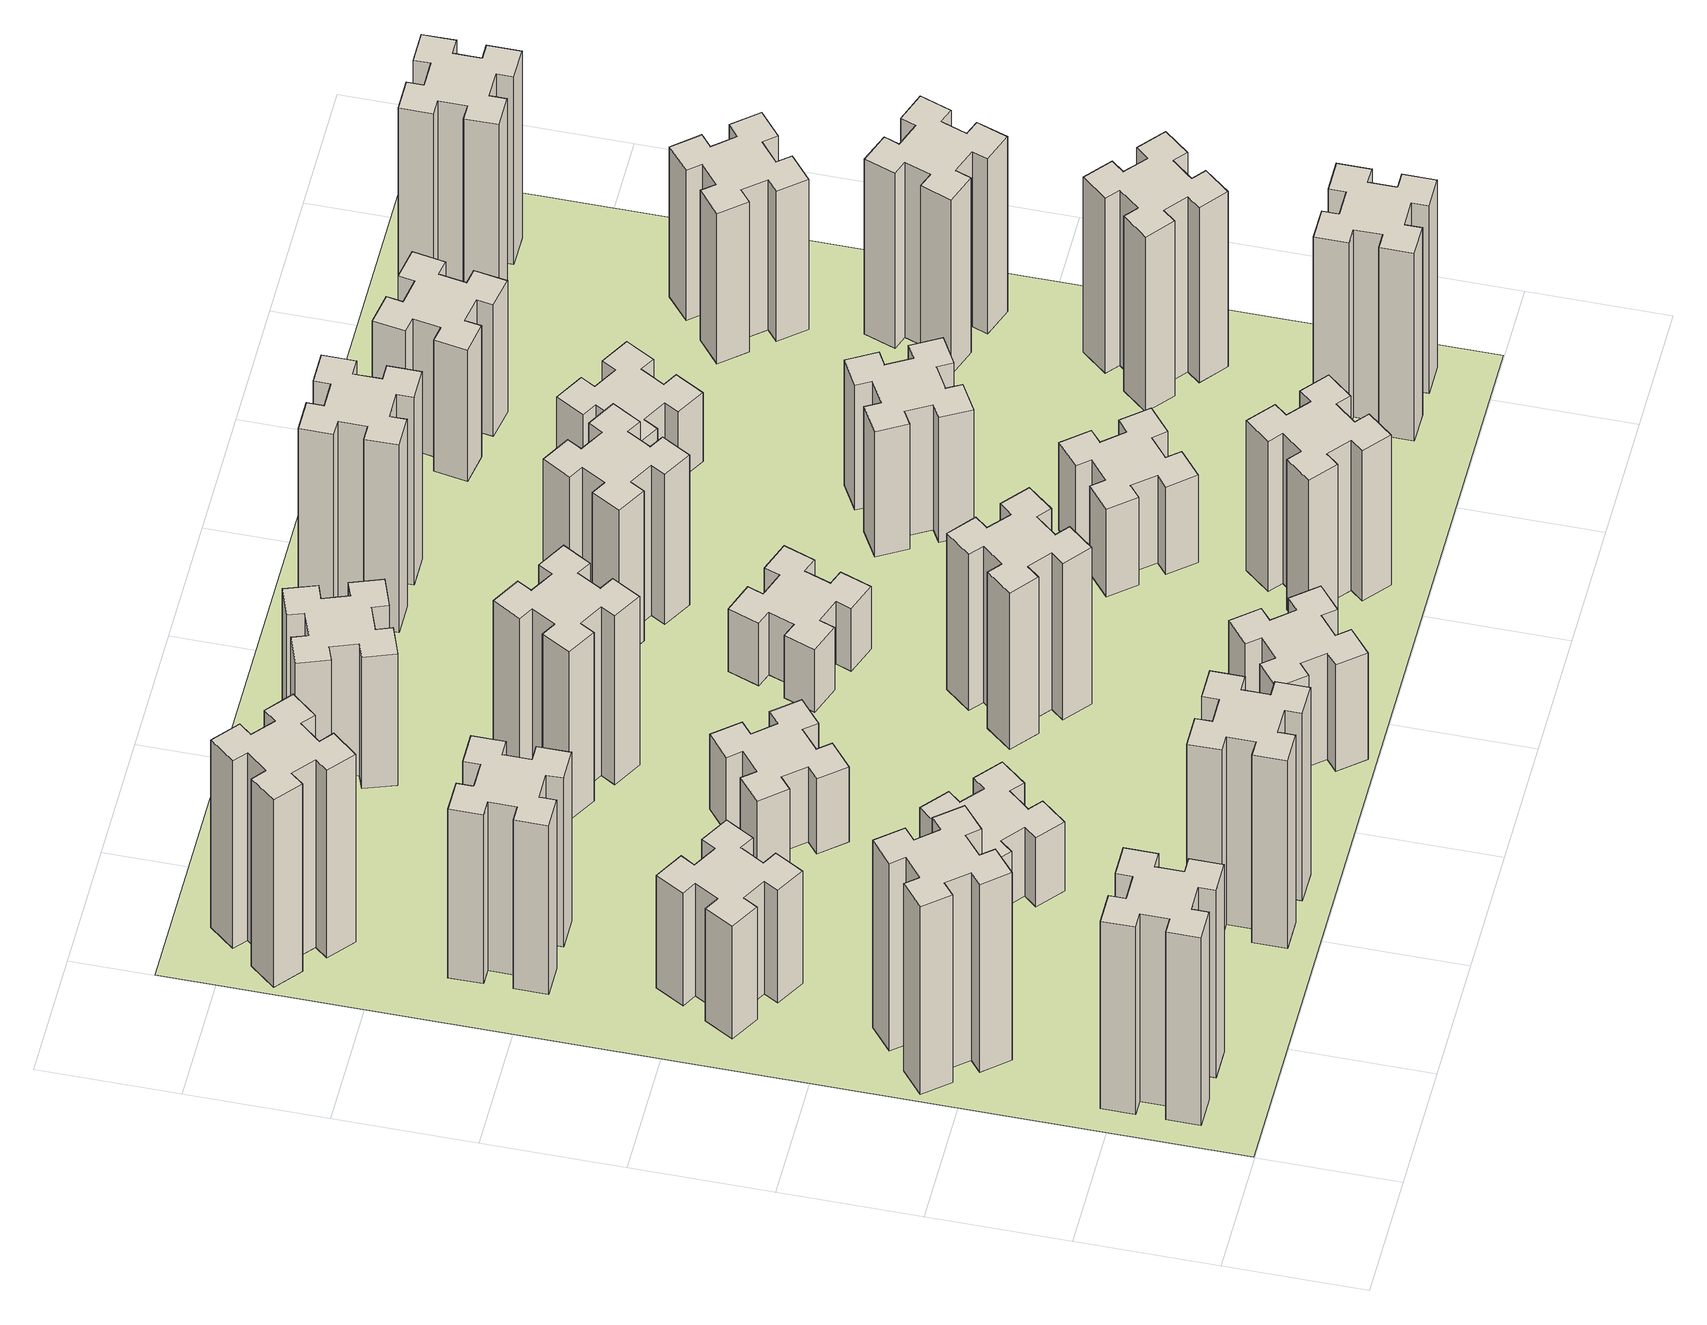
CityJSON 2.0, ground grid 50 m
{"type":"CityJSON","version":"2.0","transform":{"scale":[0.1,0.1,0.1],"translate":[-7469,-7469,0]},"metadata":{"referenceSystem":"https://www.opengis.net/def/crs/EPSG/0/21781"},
"CityObjects":{
"building1":{"type":"Building","attributes":{"class":"1000","function":"1000","usage":"1000","yearOfConstruction":2016,"roofType":"1000","measuredHeight":90,"storeysAboveGround":30,"storeysBelowGround":0},"geometry":[{"type":"Solid","lod":"1","boundaries":[[[[0,1,2,3,4,5,6,7,8,9,10,11,12,13,14,15,16,17,18,19]],[[17,16,20,21]],[[16,15,22,20]],[[15,14,23,22]],[[14,13,24,23]],[[13,12,25,24]],[[12,11,26,25]],[[11,10,27,26]],[[10,9,28,27]],[[9,8,29,28]],[[8,7,30,29]],[[7,6,31,30]],[[6,5,32,31]],[[5,4,33,32]],[[4,3,34,33]],[[3,2,35,34]],[[2,1,36,35]],[[1,0,37,36]],[[0,19,38,37]],[[19,18,39,38]],[[18,17,21,39]],[[24,25,26,27,28,29,30,31,32,33,34,35,36,37,38,39,21,20,22,23]]]]}]},
"building2":{"type":"Building","attributes":{"class":"1000","function":"1000","usage":"1000","yearOfConstruction":2016,"roofType":"1000","measuredHeight":90,"storeysAboveGround":30,"storeysBelowGround":0},"geometry":[{"type":"Solid","lod":"1","boundaries":[[[[40,41,42,43,44,45,46,47,48,49,50,51,52,53,54,55,56,57,58,59]],[[57,56,60,61]],[[56,55,62,60]],[[55,54,63,62]],[[54,53,64,63]],[[53,52,65,64]],[[52,51,66,65]],[[51,50,67,66]],[[50,49,68,67]],[[49,48,69,68]],[[48,47,70,69]],[[47,46,71,70]],[[46,45,72,71]],[[45,44,73,72]],[[44,43,74,73]],[[43,42,75,74]],[[42,41,76,75]],[[41,40,77,76]],[[40,59,78,77]],[[59,58,79,78]],[[58,57,61,79]],[[64,65,66,67,68,69,70,71,72,73,74,75,76,77,78,79,61,60,62,63]]]]}]},
"building3":{"type":"Building","attributes":{"class":"1000","function":"1000","usage":"1000","yearOfConstruction":2016,"roofType":"1000","measuredHeight":54,"storeysAboveGround":30,"storeysBelowGround":0},"geometry":[{"type":"Solid","lod":"1","boundaries":[[[[80,81,82,83,84,85,86,87,88,89,90,91,92,93,94,95,96,97,98,99]],[[97,96,100,101]],[[96,95,102,100]],[[95,94,103,102]],[[94,93,104,103]],[[93,92,105,104]],[[92,91,106,105]],[[91,90,107,106]],[[90,89,108,107]],[[89,88,109,108]],[[88,87,110,109]],[[87,86,111,110]],[[86,85,112,111]],[[85,84,113,112]],[[84,83,114,113]],[[83,82,115,114]],[[82,81,116,115]],[[81,80,117,116]],[[80,99,118,117]],[[99,98,119,118]],[[98,97,101,119]],[[104,105,106,107,108,109,110,111,112,113,114,115,116,117,118,119,101,100,102,103]]]]}]},
"building4":{"type":"Building","attributes":{"class":"1000","function":"1000","usage":"1000","yearOfConstruction":2016,"roofType":"1000","measuredHeight":81,"storeysAboveGround":30,"storeysBelowGround":0},"geometry":[{"type":"Solid","lod":"1","boundaries":[[[[120,121,122,123,124,125,126,127,128,129,130,131,132,133,134,135,136,137,138,139]],[[137,136,140,141]],[[136,135,142,140]],[[135,134,143,142]],[[134,133,144,143]],[[133,132,145,144]],[[132,131,146,145]],[[131,130,147,146]],[[130,129,148,147]],[[129,128,149,148]],[[128,127,150,149]],[[127,126,151,150]],[[126,125,152,151]],[[125,124,153,152]],[[124,123,154,153]],[[123,122,155,154]],[[122,121,156,155]],[[121,120,157,156]],[[120,139,158,157]],[[139,138,159,158]],[[138,137,141,159]],[[144,145,146,147,148,149,150,151,152,153,154,155,156,157,158,159,141,140,142,143]]]]}]},
"building5":{"type":"Building","attributes":{"class":"1000","function":"1000","usage":"1000","yearOfConstruction":2016,"roofType":"1000","measuredHeight":90,"storeysAboveGround":30,"storeysBelowGround":0},"geometry":[{"type":"Solid","lod":"1","boundaries":[[[[160,161,162,163,164,165,166,167,168,169,170,171,172,173,174,175,176,177,178,179]],[[177,176,180,181]],[[176,175,182,180]],[[175,174,183,182]],[[174,173,184,183]],[[173,172,185,184]],[[172,171,186,185]],[[171,170,187,186]],[[170,169,188,187]],[[169,168,189,188]],[[168,167,190,189]],[[167,166,191,190]],[[166,165,192,191]],[[165,164,193,192]],[[164,163,194,193]],[[163,162,195,194]],[[162,161,196,195]],[[161,160,197,196]],[[160,179,198,197]],[[179,178,199,198]],[[178,177,181,199]],[[184,185,186,187,188,189,190,191,192,193,194,195,196,197,198,199,181,180,182,183]]]]}]},
"building6":{"type":"Building","attributes":{"class":"1000","function":"1000","usage":"1000","yearOfConstruction":2016,"roofType":"1000","measuredHeight":90,"storeysAboveGround":30,"storeysBelowGround":0},"geometry":[{"type":"Solid","lod":"1","boundaries":[[[[200,201,202,203,204,205,206,207,208,209,210,211,212,213,214,215,216,217,218,219]],[[217,216,220,221]],[[216,215,222,220]],[[215,214,223,222]],[[214,213,224,223]],[[213,212,225,224]],[[212,211,226,225]],[[211,210,227,226]],[[210,209,228,227]],[[209,208,229,228]],[[208,207,230,229]],[[207,206,231,230]],[[206,205,232,231]],[[205,204,233,232]],[[204,203,234,233]],[[203,202,235,234]],[[202,201,236,235]],[[201,200,237,236]],[[200,219,238,237]],[[219,218,239,238]],[[218,217,221,239]],[[224,225,226,227,228,229,230,231,232,233,234,235,236,237,238,239,221,220,222,223]]]]}]},
"building7":{"type":"Building","attributes":{"class":"1000","function":"1000","usage":"1000","yearOfConstruction":2016,"roofType":"1000","measuredHeight":33,"storeysAboveGround":30,"storeysBelowGround":0},"geometry":[{"type":"Solid","lod":"1","boundaries":[[[[240,241,242,243,244,245,246,247,248,249,250,251,252,253,254,255,256,257,258,259]],[[257,256,260,261]],[[256,255,262,260]],[[255,254,263,262]],[[254,253,264,263]],[[253,252,265,264]],[[252,251,266,265]],[[251,250,267,266]],[[250,249,268,267]],[[249,248,269,268]],[[248,247,270,269]],[[247,246,271,270]],[[246,245,272,271]],[[245,244,273,272]],[[244,243,274,273]],[[243,242,275,274]],[[242,241,276,275]],[[241,240,277,276]],[[240,259,278,277]],[[259,258,279,278]],[[258,257,261,279]],[[264,265,266,267,268,269,270,271,272,273,274,275,276,277,278,279,261,260,262,263]]]]}]},
"building8":{"type":"Building","attributes":{"class":"1000","function":"1000","usage":"1000","yearOfConstruction":2016,"roofType":"1000","measuredHeight":36,"storeysAboveGround":30,"storeysBelowGround":0},"geometry":[{"type":"Solid","lod":"1","boundaries":[[[[280,281,282,283,284,285,286,287,288,289,290,291,292,293,294,295,296,297,298,299]],[[297,296,300,301]],[[296,295,302,300]],[[295,294,303,302]],[[294,293,304,303]],[[293,292,305,304]],[[292,291,306,305]],[[291,290,307,306]],[[290,289,308,307]],[[289,288,309,308]],[[288,287,310,309]],[[287,286,311,310]],[[286,285,312,311]],[[285,284,313,312]],[[284,283,314,313]],[[283,282,315,314]],[[282,281,316,315]],[[281,280,317,316]],[[280,299,318,317]],[[299,298,319,318]],[[298,297,301,319]],[[304,305,306,307,308,309,310,311,312,313,314,315,316,317,318,319,301,300,302,303]]]]}]},
"building9":{"type":"Building","attributes":{"class":"1000","function":"1000","usage":"1000","yearOfConstruction":2016,"roofType":"1000","measuredHeight":51,"storeysAboveGround":30,"storeysBelowGround":0},"geometry":[{"type":"Solid","lod":"1","boundaries":[[[[320,321,322,323,324,325,326,327,328,329,330,331,332,333,334,335,336,337,338,339]],[[337,336,340,341]],[[336,335,342,340]],[[335,334,343,342]],[[334,333,344,343]],[[333,332,345,344]],[[332,331,346,345]],[[331,330,347,346]],[[330,329,348,347]],[[329,328,349,348]],[[328,327,350,349]],[[327,326,351,350]],[[326,325,352,351]],[[325,324,353,352]],[[324,323,354,353]],[[323,322,355,354]],[[322,321,356,355]],[[321,320,357,356]],[[320,339,358,357]],[[339,338,359,358]],[[338,337,341,359]],[[344,345,346,347,348,349,350,351,352,353,354,355,356,357,358,359,341,340,342,343]]]]}]},
"building10":{"type":"Building","attributes":{"class":"1000","function":"1000","usage":"1000","yearOfConstruction":2016,"roofType":"1000","measuredHeight":81,"storeysAboveGround":30,"storeysBelowGround":0},"geometry":[{"type":"Solid","lod":"1","boundaries":[[[[360,361,362,363,364,365,366,367,368,369,370,371,372,373,374,375,376,377,378,379]],[[377,376,380,381]],[[376,375,382,380]],[[375,374,383,382]],[[374,373,384,383]],[[373,372,385,384]],[[372,371,386,385]],[[371,370,387,386]],[[370,369,388,387]],[[369,368,389,388]],[[368,367,390,389]],[[367,366,391,390]],[[366,365,392,391]],[[365,364,393,392]],[[364,363,394,393]],[[363,362,395,394]],[[362,361,396,395]],[[361,360,397,396]],[[360,379,398,397]],[[379,378,399,398]],[[378,377,381,399]],[[384,385,386,387,388,389,390,391,392,393,394,395,396,397,398,399,381,380,382,383]]]]}]},
"building11":{"type":"Building","attributes":{"class":"1000","function":"1000","usage":"1000","yearOfConstruction":2016,"roofType":"1000","measuredHeight":63,"storeysAboveGround":30,"storeysBelowGround":0},"geometry":[{"type":"Solid","lod":"1","boundaries":[[[[400,401,402,403,404,405,406,407,408,409,410,411,412,413,414,415,416,417,418,419]],[[417,416,420,421]],[[416,415,422,420]],[[415,414,423,422]],[[414,413,424,423]],[[413,412,425,424]],[[412,411,426,425]],[[411,410,427,426]],[[410,409,428,427]],[[409,408,429,428]],[[408,407,430,429]],[[407,406,431,430]],[[406,405,432,431]],[[405,404,433,432]],[[404,403,434,433]],[[403,402,435,434]],[[402,401,436,435]],[[401,400,437,436]],[[400,419,438,437]],[[419,418,439,438]],[[418,417,421,439]],[[424,425,426,427,428,429,430,431,432,433,434,435,436,437,438,439,421,420,422,423]]]]}]},
"building12":{"type":"Building","attributes":{"class":"1000","function":"1000","usage":"1000","yearOfConstruction":2016,"roofType":"1000","measuredHeight":75,"storeysAboveGround":30,"storeysBelowGround":0},"geometry":[{"type":"Solid","lod":"1","boundaries":[[[[440,441,442,443,444,445,446,447,448,449,450,451,452,453,454,455,456,457,458,459]],[[457,456,460,461]],[[456,455,462,460]],[[455,454,463,462]],[[454,453,464,463]],[[453,452,465,464]],[[452,451,466,465]],[[451,450,467,466]],[[450,449,468,467]],[[449,448,469,468]],[[448,447,470,469]],[[447,446,471,470]],[[446,445,472,471]],[[445,444,473,472]],[[444,443,474,473]],[[443,442,475,474]],[[442,441,476,475]],[[441,440,477,476]],[[440,459,478,477]],[[459,458,479,478]],[[458,457,461,479]],[[464,465,466,467,468,469,470,471,472,473,474,475,476,477,478,479,461,460,462,463]]]]}]},
"building13":{"type":"Building","attributes":{"class":"1000","function":"1000","usage":"1000","yearOfConstruction":2016,"roofType":"1000","measuredHeight":30,"storeysAboveGround":30,"storeysBelowGround":0},"geometry":[{"type":"Solid","lod":"1","boundaries":[[[[480,481,482,483,484,485,486,487,488,489,490,491,492,493,494,495,496,497,498,499]],[[497,496,500,501]],[[496,495,502,500]],[[495,494,503,502]],[[494,493,504,503]],[[493,492,505,504]],[[492,491,506,505]],[[491,490,507,506]],[[490,489,508,507]],[[489,488,509,508]],[[488,487,510,509]],[[487,486,511,510]],[[486,485,512,511]],[[485,484,513,512]],[[484,483,514,513]],[[483,482,515,514]],[[482,481,516,515]],[[481,480,517,516]],[[480,499,518,517]],[[499,498,519,518]],[[498,497,501,519]],[[504,505,506,507,508,509,510,511,512,513,514,515,516,517,518,519,501,500,502,503]]]]}]},
"building14":{"type":"Building","attributes":{"class":"1000","function":"1000","usage":"1000","yearOfConstruction":2016,"roofType":"1000","measuredHeight":72,"storeysAboveGround":30,"storeysBelowGround":0},"geometry":[{"type":"Solid","lod":"1","boundaries":[[[[520,521,522,523,524,525,526,527,528,529,530,531,532,533,534,535,536,537,538,539]],[[537,536,540,541]],[[536,535,542,540]],[[535,534,543,542]],[[534,533,544,543]],[[533,532,545,544]],[[532,531,546,545]],[[531,530,547,546]],[[530,529,548,547]],[[529,528,549,548]],[[528,527,550,549]],[[527,526,551,550]],[[526,525,552,551]],[[525,524,553,552]],[[524,523,554,553]],[[523,522,555,554]],[[522,521,556,555]],[[521,520,557,556]],[[520,539,558,557]],[[539,538,559,558]],[[538,537,541,559]],[[544,545,546,547,548,549,550,551,552,553,554,555,556,557,558,559,541,540,542,543]]]]}]},
"building15":{"type":"Building","attributes":{"class":"1000","function":"1000","usage":"1000","yearOfConstruction":2016,"roofType":"1000","measuredHeight":72,"storeysAboveGround":30,"storeysBelowGround":0},"geometry":[{"type":"Solid","lod":"1","boundaries":[[[[560,561,562,563,564,565,566,567,568,569,570,571,572,573,574,575,576,577,578,579]],[[577,576,580,581]],[[576,575,582,580]],[[575,574,583,582]],[[574,573,584,583]],[[573,572,585,584]],[[572,571,586,585]],[[571,570,587,586]],[[570,569,588,587]],[[569,568,589,588]],[[568,567,590,589]],[[567,566,591,590]],[[566,565,592,591]],[[565,564,593,592]],[[564,563,594,593]],[[563,562,595,594]],[[562,561,596,595]],[[561,560,597,596]],[[560,579,598,597]],[[579,578,599,598]],[[578,577,581,599]],[[584,585,586,587,588,589,590,591,592,593,594,595,596,597,598,599,581,580,582,583]]]]}]},
"building16":{"type":"Building","attributes":{"class":"1000","function":"1000","usage":"1000","yearOfConstruction":2016,"roofType":"1000","measuredHeight":90,"storeysAboveGround":30,"storeysBelowGround":0},"geometry":[{"type":"Solid","lod":"1","boundaries":[[[[600,601,602,603,604,605,606,607,608,609,610,611,612,613,614,615,616,617,618,619]],[[617,616,620,621]],[[616,615,622,620]],[[615,614,623,622]],[[614,613,624,623]],[[613,612,625,624]],[[612,611,626,625]],[[611,610,627,626]],[[610,609,628,627]],[[609,608,629,628]],[[608,607,630,629]],[[607,606,631,630]],[[606,605,632,631]],[[605,604,633,632]],[[604,603,634,633]],[[603,602,635,634]],[[602,601,636,635]],[[601,600,637,636]],[[600,619,638,637]],[[619,618,639,638]],[[618,617,621,639]],[[624,625,626,627,628,629,630,631,632,633,634,635,636,637,638,639,621,620,622,623]]]]}]},
"building17":{"type":"Building","attributes":{"class":"1000","function":"1000","usage":"1000","yearOfConstruction":2016,"roofType":"1000","measuredHeight":42,"storeysAboveGround":30,"storeysBelowGround":0},"geometry":[{"type":"Solid","lod":"1","boundaries":[[[[640,641,642,643,644,645,646,647,648,649,650,651,652,653,654,655,656,657,658,659]],[[657,656,660,661]],[[656,655,662,660]],[[655,654,663,662]],[[654,653,664,663]],[[653,652,665,664]],[[652,651,666,665]],[[651,650,667,666]],[[650,649,668,667]],[[649,648,669,668]],[[648,647,670,669]],[[647,646,671,670]],[[646,645,672,671]],[[645,644,673,672]],[[644,643,674,673]],[[643,642,675,674]],[[642,641,676,675]],[[641,640,677,676]],[[640,659,678,677]],[[659,658,679,678]],[[658,657,661,679]],[[664,665,666,667,668,669,670,671,672,673,674,675,676,677,678,679,661,660,662,663]]]]}]},
"building18":{"type":"Building","attributes":{"class":"1000","function":"1000","usage":"1000","yearOfConstruction":2016,"roofType":"1000","measuredHeight":60,"storeysAboveGround":30,"storeysBelowGround":0},"geometry":[{"type":"Solid","lod":"1","boundaries":[[[[680,681,682,683,684,685,686,687,688,689,690,691,692,693,694,695,696,697,698,699]],[[697,696,700,701]],[[696,695,702,700]],[[695,694,703,702]],[[694,693,704,703]],[[693,692,705,704]],[[692,691,706,705]],[[691,690,707,706]],[[690,689,708,707]],[[689,688,709,708]],[[688,687,710,709]],[[687,686,711,710]],[[686,685,712,711]],[[685,684,713,712]],[[684,683,714,713]],[[683,682,715,714]],[[682,681,716,715]],[[681,680,717,716]],[[680,699,718,717]],[[699,698,719,718]],[[698,697,701,719]],[[704,705,706,707,708,709,710,711,712,713,714,715,716,717,718,719,701,700,702,703]]]]}]},
"building19":{"type":"Building","attributes":{"class":"1000","function":"1000","usage":"1000","yearOfConstruction":2016,"roofType":"1000","measuredHeight":33,"storeysAboveGround":30,"storeysBelowGround":0},"geometry":[{"type":"Solid","lod":"1","boundaries":[[[[720,721,722,723,724,725,726,727,728,729,730,731,732,733,734,735,736,737,738,739]],[[737,736,740,741]],[[736,735,742,740]],[[735,734,743,742]],[[734,733,744,743]],[[733,732,745,744]],[[732,731,746,745]],[[731,730,747,746]],[[730,729,748,747]],[[729,728,749,748]],[[728,727,750,749]],[[727,726,751,750]],[[726,725,752,751]],[[725,724,753,752]],[[724,723,754,753]],[[723,722,755,754]],[[722,721,756,755]],[[721,720,757,756]],[[720,739,758,757]],[[739,738,759,758]],[[738,737,741,759]],[[744,745,746,747,748,749,750,751,752,753,754,755,756,757,758,759,741,740,742,743]]]]}]},
"building20":{"type":"Building","attributes":{"class":"1000","function":"1000","usage":"1000","yearOfConstruction":2016,"roofType":"1000","measuredHeight":90,"storeysAboveGround":30,"storeysBelowGround":0},"geometry":[{"type":"Solid","lod":"1","boundaries":[[[[760,761,762,763,764,765,766,767,768,769,770,771,772,773,774,775,776,777,778,779]],[[777,776,780,781]],[[776,775,782,780]],[[775,774,783,782]],[[774,773,784,783]],[[773,772,785,784]],[[772,771,786,785]],[[771,770,787,786]],[[770,769,788,787]],[[769,768,789,788]],[[768,767,790,789]],[[767,766,791,790]],[[766,765,792,791]],[[765,764,793,792]],[[764,763,794,793]],[[763,762,795,794]],[[762,761,796,795]],[[761,760,797,796]],[[760,779,798,797]],[[779,778,799,798]],[[778,777,781,799]],[[784,785,786,787,788,789,790,791,792,793,794,795,796,797,798,799,781,780,782,783]]]]}]},
"building21":{"type":"Building","attributes":{"class":"1000","function":"1000","usage":"1000","yearOfConstruction":2016,"roofType":"1000","measuredHeight":63,"storeysAboveGround":30,"storeysBelowGround":0},"geometry":[{"type":"Solid","lod":"1","boundaries":[[[[800,801,802,803,804,805,806,807,808,809,810,811,812,813,814,815,816,817,818,819]],[[817,816,820,821]],[[816,815,822,820]],[[815,814,823,822]],[[814,813,824,823]],[[813,812,825,824]],[[812,811,826,825]],[[811,810,827,826]],[[810,809,828,827]],[[809,808,829,828]],[[808,807,830,829]],[[807,806,831,830]],[[806,805,832,831]],[[805,804,833,832]],[[804,803,834,833]],[[803,802,835,834]],[[802,801,836,835]],[[801,800,837,836]],[[800,819,838,837]],[[819,818,839,838]],[[818,817,821,839]],[[824,825,826,827,828,829,830,831,832,833,834,835,836,837,838,839,821,820,822,823]]]]}]},
"building22":{"type":"Building","attributes":{"class":"1000","function":"1000","usage":"1000","yearOfConstruction":2016,"roofType":"1000","measuredHeight":84,"storeysAboveGround":30,"storeysBelowGround":0},"geometry":[{"type":"Solid","lod":"1","boundaries":[[[[840,841,842,843,844,845,846,847,848,849,850,851,852,853,854,855,856,857,858,859]],[[857,856,860,861]],[[856,855,862,860]],[[855,854,863,862]],[[854,853,864,863]],[[853,852,865,864]],[[852,851,866,865]],[[851,850,867,866]],[[850,849,868,867]],[[849,848,869,868]],[[848,847,870,869]],[[847,846,871,870]],[[846,845,872,871]],[[845,844,873,872]],[[844,843,874,873]],[[843,842,875,874]],[[842,841,876,875]],[[841,840,877,876]],[[840,859,878,877]],[[859,858,879,878]],[[858,857,861,879]],[[864,865,866,867,868,869,870,871,872,873,874,875,876,877,878,879,861,860,862,863]]]]}]},
"building23":{"type":"Building","attributes":{"class":"1000","function":"1000","usage":"1000","yearOfConstruction":2016,"roofType":"1000","measuredHeight":84,"storeysAboveGround":30,"storeysBelowGround":0},"geometry":[{"type":"Solid","lod":"1","boundaries":[[[[880,881,882,883,884,885,886,887,888,889,890,891,892,893,894,895,896,897,898,899]],[[897,896,900,901]],[[896,895,902,900]],[[895,894,903,902]],[[894,893,904,903]],[[893,892,905,904]],[[892,891,906,905]],[[891,890,907,906]],[[890,889,908,907]],[[889,888,909,908]],[[888,887,910,909]],[[887,886,911,910]],[[886,885,912,911]],[[885,884,913,912]],[[884,883,914,913]],[[883,882,915,914]],[[882,881,916,915]],[[881,880,917,916]],[[880,899,918,917]],[[899,898,919,918]],[[898,897,901,919]],[[904,905,906,907,908,909,910,911,912,913,914,915,916,917,918,919,901,900,902,903]]]]}]},
"building24":{"type":"Building","attributes":{"class":"1000","function":"1000","usage":"1000","yearOfConstruction":2016,"roofType":"1000","measuredHeight":72,"storeysAboveGround":30,"storeysBelowGround":0},"geometry":[{"type":"Solid","lod":"1","boundaries":[[[[920,921,922,923,924,925,926,927,928,929,930,931,932,933,934,935,936,937,938,939]],[[937,936,940,941]],[[936,935,942,940]],[[935,934,943,942]],[[934,933,944,943]],[[933,932,945,944]],[[932,931,946,945]],[[931,930,947,946]],[[930,929,948,947]],[[929,928,949,948]],[[928,927,950,949]],[[927,926,951,950]],[[926,925,952,951]],[[925,924,953,952]],[[924,923,954,953]],[[923,922,955,954]],[[922,921,956,955]],[[921,920,957,956]],[[920,939,958,957]],[[939,938,959,958]],[[938,937,941,959]],[[944,945,946,947,948,949,950,951,952,953,954,955,956,957,958,959,941,940,942,943]]]]}]},
"building25":{"type":"Building","attributes":{"class":"1000","function":"1000","usage":"1000","yearOfConstruction":2016,"roofType":"1000","measuredHeight":90,"storeysAboveGround":30,"storeysBelowGround":0},"geometry":[{"type":"Solid","lod":"1","boundaries":[[[[960,961,962,963,964,965,966,967,968,969,970,971,972,973,974,975,976,977,978,979]],[[977,976,980,981]],[[976,975,982,980]],[[975,974,983,982]],[[974,973,984,983]],[[973,972,985,984]],[[972,971,986,985]],[[971,970,987,986]],[[970,969,988,987]],[[969,968,989,988]],[[968,967,990,989]],[[967,966,991,990]],[[966,965,992,991]],[[965,964,993,992]],[[964,963,994,993]],[[963,962,995,994]],[[962,961,996,995]],[[961,960,997,996]],[[960,979,998,997]],[[979,978,999,998]],[[978,977,981,999]],[[984,985,986,987,988,989,990,991,992,993,994,995,996,997,998,999,981,980,982,983]]]]}]},
"landuse1":{"type":"LandUse","attributes":{"name":"plot1","function":"1010"},"geometry":[{"type":"MultiSurface","lod":"1","boundaries":[[[1000,1001,1002,1003]]]}]}
},
"vertices":[
[165,425,0],[165,325,0],[105,325,0],[105,205,0],[225,205,0],[225,265,0],[325,265,0],[325,205,0],[445,205,0],[445,325,0],[385,325,0],[385,425,0],[445,425,0],[445,545,0],[325,545,0],[325,485,0],[225,485,0],[225,545,0],[105,545,0],[105,425,0],[225,485,900],[225,545,900],[325,485,900],[325,545,900],[445,545,900],[445,425,900],[385,425,900],[385,325,900],[445,325,900],[445,205,900],[325,205,900],[325,265,900],[225,265,900],[225,205,900],[105,205,900],[105,325,900],[165,325,900],[165,425,900],[105,425,900],[105,545,900],
[392,1148,0],[327,1224,0],[373,1263,0],[296,1355,0],[204,1278,0],[243,1232,0],[166,1167,0],[128,1213,0],[36,1136,0],[113,1044,0],[159,1083,0],[223,1006,0],[177,968,0],[254,876,0],[346,953,0],[308,999,0],[384,1063,0],[423,1017,0],[515,1094,0],[438,1186,0],[384,1063,900],[423,1017,900],[308,999,900],[346,953,900],[254,876,900],[177,968,900],[223,1006,900],[159,1083,900],[113,1044,900],[36,1136,900],[128,1213,900],[166,1167,900],[243,1232,900],[204,1278,900],[296,1355,900],[373,1263,900],[327,1224,900],[392,1148,900],[438,1186,900],[515,1094,900],
[474,1926,0],[387,1976,0],[417,2028,0],[313,2088,0],[253,1984,0],[305,1954,0],[255,1867,0],[203,1897,0],[143,1793,0],[247,1733,0],[277,1785,0],[364,1735,0],[334,1683,0],[438,1623,0],[498,1727,0],[446,1757,0],[496,1844,0],[548,1814,0],[608,1918,0],[504,1978,0],[496,1844,540],[548,1814,540],[446,1757,540],[498,1727,540],[438,1623,540],[334,1683,540],[364,1735,540],[277,1785,540],[247,1733,540],[143,1793,540],[203,1897,540],[255,1867,540],[305,1954,540],[253,1984,540],[313,2088,540],[417,2028,540],[387,1976,540],[474,1926,540],[504,1978,540],[608,1918,540],
[485,2545,0],[485,2645,0],[545,2645,0],[545,2765,0],[425,2765,0],[425,2705,0],[325,2705,0],[325,2765,0],[205,2765,0],[205,2645,0],[265,2645,0],[265,2545,0],[205,2545,0],[205,2425,0],[325,2425,0],[325,2485,0],[425,2485,0],[425,2425,0],[545,2425,0],[545,2545,0],[425,2485,810],[425,2425,810],[325,2485,810],[325,2425,810],[205,2425,810],[205,2545,810],[265,2545,810],[265,2645,810],[205,2645,810],[205,2765,810],[325,2765,810],[325,2705,810],[425,2705,810],[425,2765,810],[545,2765,810],[545,2645,810],[485,2645,810],[485,2545,810],[545,2545,810],[545,2425,810],
[1225,225,0],[1225,325,0],[1285,325,0],[1285,445,0],[1165,445,0],[1165,385,0],[1065,385,0],[1065,445,0],[945,445,0],[945,325,0],[1005,325,0],[1005,225,0],[945,225,0],[945,105,0],[1065,105,0],[1065,165,0],[1165,165,0],[1165,105,0],[1285,105,0],[1285,225,0],[1165,165,900],[1165,105,900],[1065,165,900],[1065,105,900],[945,105,900],[945,225,900],[1005,225,900],[1005,325,900],[945,325,900],[945,445,900],[1065,445,900],[1065,385,900],[1165,385,900],[1165,445,900],[1285,445,900],[1285,325,900],[1225,325,900],[1225,225,900],[1285,225,900],[1285,105,900],
[384,3387,0],[308,3452,0],[346,3498,0],[254,3575,0],[177,3483,0],[223,3444,0],[159,3368,0],[113,3406,0],[36,3314,0],[128,3237,0],[166,3283,0],[243,3219,0],[204,3173,0],[296,3096,0],[373,3188,0],[327,3226,0],[392,3303,0],[438,3264,0],[515,3356,0],[423,3433,0],[392,3303,900],[438,3264,900],[327,3226,900],[373,3188,900],[296,3096,900],[204,3173,900],[243,3219,900],[166,3283,900],[128,3237,900],[36,3314,900],[113,3406,900],[159,3368,900],[223,3444,900],[177,3483,900],[254,3575,900],[346,3498,900],[308,3452,900],[384,3387,900],[423,3433,900],[515,3356,900],
[963,1224,0],[899,1148,0],[853,1186,0],[776,1094,0],[868,1017,0],[906,1063,0],[983,999,0],[944,953,0],[1036,876,0],[1113,968,0],[1067,1006,0],[1132,1083,0],[1178,1044,0],[1255,1136,0],[1163,1213,0],[1124,1167,0],[1048,1232,0],[1086,1278,0],[994,1355,0],[917,1263,0],[1048,1232,330],[1086,1278,330],[1124,1167,330],[1163,1213,330],[1255,1136,330],[1178,1044,330],[1132,1083,330],[1067,1006,330],[1113,968,330],[1036,876,330],[944,953,330],[983,999,330],[906,1063,330],[868,1017,330],[776,1094,330],[853,1186,330],[899,1148,330],[963,1224,330],[917,1263,330],[994,1355,330],
[1083,1972,0],[1006,1907,0],[968,1953,0],[876,1876,0],[953,1784,0],[999,1823,0],[1063,1746,0],[1017,1708,0],[1094,1616,0],[1186,1693,0],[1148,1739,0],[1224,1803,0],[1263,1757,0],[1355,1834,0],[1278,1926,0],[1232,1888,0],[1167,1964,0],[1213,2003,0],[1136,2095,0],[1044,2018,0],[1167,1964,360],[1213,2003,360],[1232,1888,360],[1278,1926,360],[1355,1834,360],[1263,1757,360],[1224,1803,360],[1148,1739,360],[1186,1693,360],[1094,1616,360],[1017,1708,360],[1063,1746,360],[999,1823,360],[953,1784,360],[876,1876,360],[968,1953,360],[1006,1907,360],[1083,1972,360],[1044,2018,360],[1136,2095,360],
[1739,243,0],[1803,166,0],[1757,128,0],[1834,36,0],[1926,113,0],[1888,159,0],[1964,223,0],[2003,177,0],[2095,254,0],[2018,346,0],[1972,308,0],[1907,384,0],[1953,423,0],[1876,515,0],[1784,438,0],[1823,392,0],[1746,327,0],[1708,373,0],[1616,296,0],[1693,204,0],[1746,327,510],[1708,373,510],[1823,392,510],[1784,438,510],[1876,515,510],[1953,423,510],[1907,384,510],[1972,308,510],[2018,346,510],[2095,254,510],[2003,177,510],[1964,223,510],[1888,159,510],[1926,113,510],[1834,36,510],[1757,128,510],[1803,166,510],[1739,243,510],[1693,204,510],[1616,296,510],
[1117,2525,0],[1204,2475,0],[1174,2423,0],[1278,2363,0],[1338,2467,0],[1286,2497,0],[1336,2584,0],[1388,2554,0],[1448,2658,0],[1344,2718,0],[1314,2666,0],[1227,2716,0],[1257,2768,0],[1153,2828,0],[1093,2724,0],[1145,2694,0],[1095,2607,0],[1043,2637,0],[983,2533,0],[1087,2473,0],[1095,2607,810],[1043,2637,810],[1145,2694,810],[1093,2724,810],[1153,2828,810],[1257,2768,810],[1227,2716,810],[1314,2666,810],[1344,2718,810],[1448,2658,810],[1388,2554,810],[1336,2584,810],[1286,2497,810],[1338,2467,810],[1278,2363,810],[1174,2423,810],[1204,2475,810],[1117,2525,810],[1087,2473,810],[983,2533,810],
[1125,3456,0],[1031,3422,0],[1010,3478,0],[897,3437,0],[939,3324,0],[995,3345,0],[1029,3251,0],[973,3230,0],[1014,3117,0],[1127,3159,0],[1106,3215,0],[1200,3249,0],[1220,3193,0],[1333,3234,0],[1292,3347,0],[1236,3326,0],[1202,3420,0],[1258,3440,0],[1217,3553,0],[1104,3512,0],[1202,3420,630],[1258,3440,630],[1236,3326,630],[1292,3347,630],[1333,3234,630],[1220,3193,630],[1200,3249,630],[1106,3215,630],[1127,3159,630],[1014,3117,630],[973,3230,630],[1029,3251,630],[995,3345,630],[939,3324,630],[897,3437,630],[1010,3478,630],[1031,3422,630],[1125,3456,630],[1104,3512,630],[1217,3553,630],
[1803,1324,0],[1739,1248,0],[1693,1286,0],[1616,1194,0],[1708,1117,0],[1746,1163,0],[1823,1099,0],[1784,1053,0],[1876,976,0],[1953,1068,0],[1907,1106,0],[1972,1183,0],[2018,1144,0],[2095,1236,0],[2003,1313,0],[1964,1267,0],[1888,1332,0],[1926,1378,0],[1834,1455,0],[1757,1363,0],[1888,1332,750],[1926,1378,750],[1964,1267,750],[2003,1313,750],[2095,1236,750],[2018,1144,750],[1972,1183,750],[1907,1106,750],[1953,1068,750],[1876,976,750],[1784,1053,750],[1823,1099,750],[1746,1163,750],[1708,1117,750],[1616,1194,750],[1693,1286,750],[1739,1248,750],[1803,1324,750],[1757,1363,750],[1834,1455,750],
[1769,2040,0],[1735,1946,0],[1679,1967,0],[1637,1854,0],[1750,1813,0],[1771,1869,0],[1865,1835,0],[1844,1779,0],[1957,1737,0],[1998,1850,0],[1942,1871,0],[1976,1965,0],[2032,1944,0],[2073,2057,0],[1960,2098,0],[1940,2042,0],[1846,2076,0],[1867,2132,0],[1754,2173,0],[1713,2060,0],[1846,2076,300],[1867,2132,300],[1940,2042,300],[1960,2098,300],[2073,2057,300],[2032,1944,300],[1976,1965,300],[1942,1871,300],[1998,1850,300],[1957,1737,300],[1844,1779,300],[1865,1835,300],[1771,1869,300],[1750,1813,300],[1637,1854,300],[1679,1967,300],[1735,1946,300],[1769,2040,300],[1713,2060,300],[1754,2173,300],
[2486,323,0],[2563,259,0],[2524,213,0],[2616,136,0],[2693,228,0],[2647,266,0],[2712,343,0],[2758,304,0],[2835,396,0],[2743,473,0],[2704,427,0],[2628,492,0],[2666,538,0],[2574,615,0],[2497,523,0],[2543,484,0],[2479,408,0],[2433,446,0],[2356,354,0],[2448,277,0],[2479,408,720],[2433,446,720],[2543,484,720],[2497,523,720],[2574,615,720],[2666,538,720],[2628,492,720],[2704,427,720],[2743,473,720],[2835,396,720],[2758,304,720],[2712,343,720],[2647,266,720],[2693,228,720],[2616,136,720],[2524,213,720],[2563,259,720],[2486,323,720],[2448,277,720],[2356,354,720],
[2026,2497,0],[2076,2584,0],[2128,2554,0],[2188,2658,0],[2084,2718,0],[2054,2666,0],[1967,2716,0],[1997,2768,0],[1893,2828,0],[1833,2724,0],[1885,2694,0],[1835,2607,0],[1783,2637,0],[1723,2533,0],[1827,2473,0],[1857,2525,0],[1944,2475,0],[1914,2423,0],[2018,2363,0],[2078,2467,0],[1944,2475,720],[1914,2423,720],[1857,2525,720],[1827,2473,720],[1723,2533,720],[1783,2637,720],[1835,2607,720],[1885,2694,720],[1833,2724,720],[1893,2828,720],[1997,2768,720],[1967,2716,720],[2054,2666,720],[2084,2718,720],[2188,2658,720],[2128,2554,720],[2076,2584,720],[2026,2497,720],[2078,2467,720],[2018,2363,720],
[1965,3385,0],[1965,3485,0],[2025,3485,0],[2025,3605,0],[1905,3605,0],[1905,3545,0],[1805,3545,0],[1805,3605,0],[1685,3605,0],[1685,3485,0],[1745,3485,0],[1745,3385,0],[1685,3385,0],[1685,3265,0],[1805,3265,0],[1805,3325,0],[1905,3325,0],[1905,3265,0],[2025,3265,0],[2025,3385,0],[1905,3325,900],[1905,3265,900],[1805,3325,900],[1805,3265,900],[1685,3265,900],[1685,3385,900],[1745,3385,900],[1745,3485,900],[1685,3485,900],[1685,3605,900],[1805,3605,900],[1805,3545,900],[1905,3545,900],[1905,3605,900],[2025,3605,900],[2025,3485,900],[1965,3485,900],[1965,3385,900],[2025,3385,900],[2025,3265,900],
[2563,1132,0],[2486,1067,0],[2448,1113,0],[2356,1036,0],[2433,944,0],[2479,983,0],[2543,906,0],[2497,868,0],[2574,776,0],[2666,853,0],[2628,899,0],[2704,963,0],[2743,917,0],[2835,994,0],[2758,1086,0],[2712,1048,0],[2647,1124,0],[2693,1163,0],[2616,1255,0],[2524,1178,0],[2647,1124,420],[2693,1163,420],[2712,1048,420],[2758,1086,420],[2835,994,420],[2743,917,420],[2704,963,420],[2628,899,420],[2666,853,420],[2574,776,420],[2497,868,420],[2543,906,420],[2479,983,420],[2433,944,420],[2356,1036,420],[2448,1113,420],[2486,1067,420],[2563,1132,420],[2524,1178,420],[2616,1255,420],
[2475,1744,0],[2525,1657,0],[2473,1627,0],[2533,1523,0],[2637,1583,0],[2607,1635,0],[2694,1685,0],[2724,1633,0],[2828,1693,0],[2768,1797,0],[2716,1767,0],[2666,1854,0],[2718,1884,0],[2658,1988,0],[2554,1928,0],[2584,1876,0],[2497,1826,0],[2467,1878,0],[2363,1818,0],[2423,1714,0],[2497,1826,600],[2467,1878,600],[2584,1876,600],[2554,1928,600],[2658,1988,600],[2718,1884,600],[2666,1854,600],[2716,1767,600],[2768,1797,600],[2828,1693,600],[2724,1633,600],[2694,1685,600],[2607,1635,600],[2637,1583,600],[2533,1523,600],[2473,1627,600],[2525,1657,600],[2475,1744,600],[2423,1714,600],[2363,1818,600],
[2666,2597,0],[2716,2684,0],[2768,2654,0],[2828,2758,0],[2724,2818,0],[2694,2766,0],[2607,2816,0],[2637,2868,0],[2533,2928,0],[2473,2824,0],[2525,2794,0],[2475,2707,0],[2423,2737,0],[2363,2633,0],[2467,2573,0],[2497,2625,0],[2584,2575,0],[2554,2523,0],[2658,2463,0],[2718,2567,0],[2584,2575,330],[2554,2523,330],[2497,2625,330],[2467,2573,330],[2363,2633,330],[2423,2737,330],[2475,2707,330],[2525,2794,330],[2473,2824,330],[2533,2928,330],[2637,2868,330],[2607,2816,330],[2694,2766,330],[2724,2818,330],[2828,2758,330],[2768,2654,330],[2716,2684,330],[2666,2597,330],[2718,2567,330],[2658,2463,330],
[3485,485,0],[3385,485,0],[3385,545,0],[3265,545,0],[3265,425,0],[3325,425,0],[3325,325,0],[3265,325,0],[3265,205,0],[3385,205,0],[3385,265,0],[3485,265,0],[3485,205,0],[3605,205,0],[3605,325,0],[3545,325,0],[3545,425,0],[3605,425,0],[3605,545,0],[3485,545,0],[3545,425,900],[3605,425,900],[3545,325,900],[3605,325,900],[3605,205,900],[3485,205,900],[3485,265,900],[3385,265,900],[3385,205,900],[3265,205,900],[3265,325,900],[3325,325,900],[3325,425,900],[3265,425,900],[3265,545,900],[3385,545,900],[3385,485,900],[3485,485,900],[3485,545,900],[3605,545,900],
[2496,3404,0],[2478,3305,0],[2419,3316,0],[2398,3197,0],[2517,3177,0],[2527,3236,0],[2625,3218,0],[2615,3159,0],[2733,3138,0],[2754,3257,0],[2695,3267,0],[2712,3365,0],[2771,3355,0],[2792,3473,0],[2674,3494,0],[2664,3435,0],[2565,3452,0],[2576,3511,0],[2457,3532,0],[2437,3414,0],[2565,3452,630],[2576,3511,630],[2664,3435,630],[2674,3494,630],[2792,3473,630],[2771,3355,630],[2712,3365,630],[2695,3267,630],[2754,3257,630],[2733,3138,630],[2615,3159,630],[2625,3218,630],[2527,3236,630],[2517,3177,630],[2398,3197,630],[2419,3316,630],[2478,3305,630],[2496,3404,630],[2437,3414,630],[2457,3532,630],
[3487,1006,0],[3552,1083,0],[3598,1044,0],[3675,1136,0],[3583,1213,0],[3544,1167,0],[3468,1232,0],[3506,1278,0],[3414,1355,0],[3337,1263,0],[3383,1224,0],[3319,1148,0],[3273,1186,0],[3196,1094,0],[3288,1017,0],[3326,1063,0],[3403,999,0],[3364,953,0],[3456,876,0],[3533,968,0],[3403,999,840],[3364,953,840],[3326,1063,840],[3288,1017,840],[3196,1094,840],[3273,1186,840],[3319,1148,840],[3383,1224,840],[3337,1263,840],[3414,1355,840],[3506,1278,840],[3468,1232,840],[3544,1167,840],[3583,1213,840],[3675,1136,840],[3598,1044,840],[3552,1083,840],[3487,1006,840],[3533,968,840],[3456,876,840],
[3520,1942,0],[3426,1976,0],[3447,2032,0],[3334,2073,0],[3293,1960,0],[3349,1940,0],[3315,1846,0],[3259,1867,0],[3217,1754,0],[3330,1713,0],[3351,1769,0],[3445,1735,0],[3424,1679,0],[3537,1637,0],[3578,1750,0],[3522,1771,0],[3556,1865,0],[3612,1844,0],[3653,1957,0],[3540,1998,0],[3556,1865,840],[3612,1844,840],[3522,1771,840],[3578,1750,840],[3537,1637,840],[3424,1679,840],[3445,1735,840],[3351,1769,840],[3330,1713,840],[3217,1754,840],[3259,1867,840],[3315,1846,840],[3349,1940,840],[3293,1960,840],[3334,2073,840],[3447,2032,840],[3426,1976,840],[3520,1942,840],[3540,1998,840],[3653,1957,840],
[3219,2463,0],[3283,2386,0],[3237,2348,0],[3314,2256,0],[3406,2333,0],[3368,2379,0],[3444,2443,0],[3483,2397,0],[3575,2474,0],[3498,2566,0],[3452,2528,0],[3387,2604,0],[3433,2643,0],[3356,2735,0],[3264,2658,0],[3303,2612,0],[3226,2547,0],[3188,2593,0],[3096,2516,0],[3173,2424,0],[3226,2547,720],[3188,2593,720],[3303,2612,720],[3264,2658,720],[3356,2735,720],[3433,2643,720],[3387,2604,720],[3452,2528,720],[3498,2566,720],[3575,2474,720],[3483,2397,720],[3444,2443,720],[3368,2379,720],[3406,2333,720],[3314,2256,720],[3237,2348,720],[3283,2386,720],[3219,2463,720],[3173,2424,720],[3096,2516,720],
[3285,3325,0],[3385,3325,0],[3385,3265,0],[3505,3265,0],[3505,3385,0],[3445,3385,0],[3445,3485,0],[3505,3485,0],[3505,3605,0],[3385,3605,0],[3385,3545,0],[3285,3545,0],[3285,3605,0],[3165,3605,0],[3165,3485,0],[3225,3485,0],[3225,3385,0],[3165,3385,0],[3165,3265,0],[3285,3265,0],[3225,3385,900],[3165,3385,900],[3225,3485,900],[3165,3485,900],[3165,3605,900],[3285,3605,900],[3285,3545,900],[3385,3545,900],[3385,3605,900],[3505,3605,900],[3505,3485,900],[3445,3485,900],[3445,3385,900],[3505,3385,900],[3505,3265,900],[3385,3265,900],[3385,3325,900],[3285,3325,900],[3285,3265,900],[3165,3265,900],
[5,3705,0],[3705,3705,0],[3705,5,0],[5,5,0]
]}
